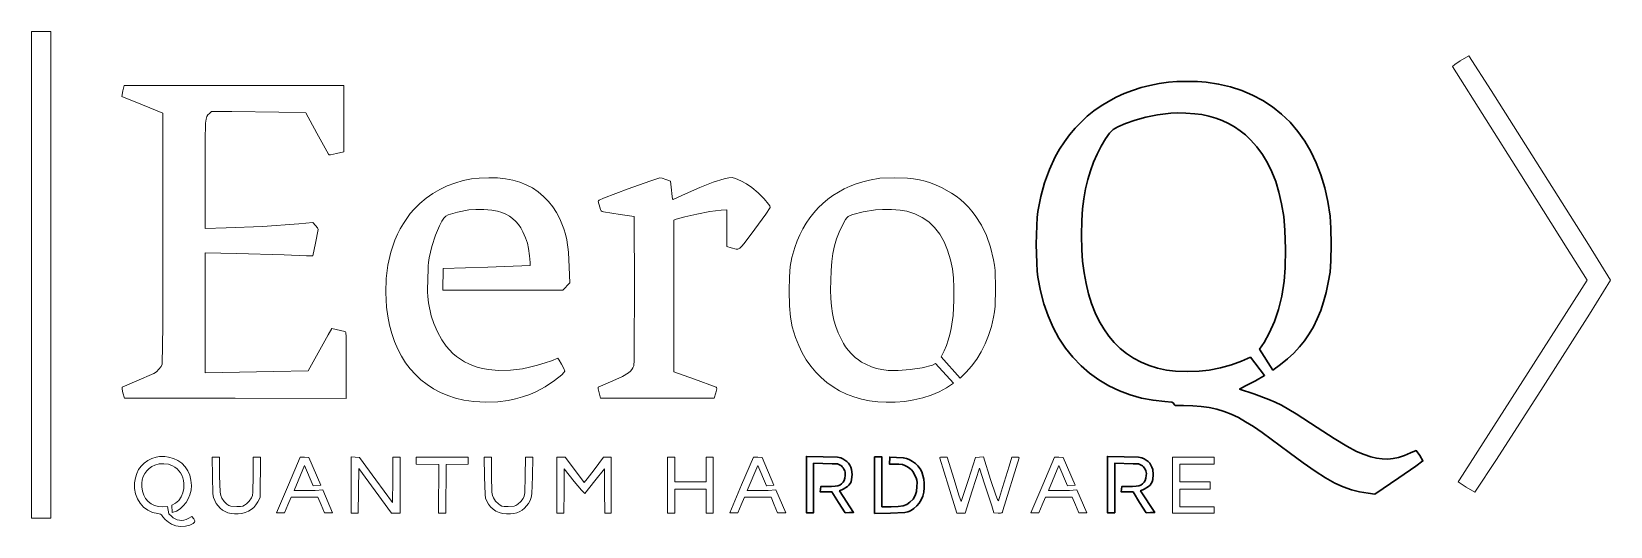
# Model space of a CAD drawing. Extents: x 0 to 694, y 0 to 217.
import ezdxf

# ---------------------------------------------------------------- set-up
doc = ezdxf.new("R2010")
doc.units = 0
doc.header["$MEASUREMENT"] = 0
doc.layers.get('0').update_dxf_attribs({"color": 254, "lineweight": 0})

msp = doc.modelspace()

# ---------------------------------------------------------------- linework, layer by layer
for points in [[(8.47, 3.69), (8.47, 217.47), (0, 217.47), (0, 3.69)], [(624.3, 202.09), (653.9, 155.2), (674.76, 122.21), (683.44, 108.29), (657.6, 67.6), (627.45, 20.54), (626.82, 19.59), (630.37, 17.28), (634.2, 14.99), (643.68, 29.45), (664.11, 61.32), (684.47, 93.32), (693.72, 108.18), (684.06, 123.86), (662.75, 157.75), (641.37, 191.53), (631.47, 206.88), (627.77, 204.64), (625.3, 202.97)], [(48.73, 185.22), (57.68, 181.58), (57.68, 126.94), (57.6, 88.07), (57.41, 71.34), (56.88, 70.25), (55.97, 69.07), (54.84, 68), (53.66, 67.21), (46.21, 64), (39.78, 61.22), (39.78, 60.39), (40.14, 58.71), (40.76, 56.43), (89.52, 56.34), (138.29, 56.25), (138.29, 70.87), (138.2, 83.31), (138.01, 85.2), (137.86, 85.54), (137.67, 85.67), (131.96, 86.94), (130.27, 84.21), (126.61, 77.65), (121.56, 68.35), (106.37, 68.12), (83.7, 67.66), (76.2, 67.44), (76.2, 120.22), (90.05, 119.99), (110.95, 119.42), (120.81, 118.97), (123.61, 118.87), (124.76, 124.51), (125.92, 130.51), (125.59, 131.16), (124.79, 132.21), (123.65, 133.56), (117.47, 133), (101.42, 131.83), (85.46, 131.16), (76.2, 130.93), (76.2, 154.81), (76.22, 169.64), (76.41, 177.15), (76.64, 179.05), (76.98, 180.17), (77.48, 180.86), (78.14, 181.49), (79.09, 182.37), (87.96, 182.33), (108.67, 182.03), (120.51, 181.76), (125.34, 172.89), (130.48, 163.56), (130.76, 163.36), (131.35, 163.34), (134, 163.86), (137.23, 164.61), (137.23, 193.84), (40.73, 193.84), (40.12, 191.49), (39.64, 189.01)], [(170.66, 141.98), (168.11, 139.44), (166.41, 137.47), (164.82, 135.38), (163.35, 133.16), (162, 130.83), (160.78, 128.39), (159.68, 125.85), (157.86, 120.5), (156.56, 114.83), (155.8, 108.89), (155.59, 102.73), (155.95, 96.42), (156.48, 92.35), (157.24, 88.46), (158.23, 84.76), (159.43, 81.25), (160.86, 77.94), (162.49, 74.82), (164.33, 71.91), (166.39, 69.21), (168.64, 66.71), (171.1, 64.44), (173.75, 62.38), (176.6, 60.54), (179.64, 58.93), (182.86, 57.55), (186.27, 56.4), (189.87, 55.5), (194.27, 54.89), (199.53, 54.65), (204.84, 54.79), (209.37, 55.33), (212.57, 56.03), (215.77, 56.94), (218.88, 58.02), (221.79, 59.25), (225.72, 61.41), (229.78, 64.12), (232.96, 66.67), (233.9, 67.64), (234.24, 68.29), (233.81, 69.38), (232.84, 71.28), (231.82, 73.09), (231.24, 73.89), (228.44, 72.84), (225.73, 71.89), (222.28, 70.88), (218.74, 69.96), (215.72, 69.32), (210.36, 68.64), (205.32, 68.51), (200.59, 68.93), (198.34, 69.35), (196.19, 69.9), (194.12, 70.59), (192.13, 71.41), (190.23, 72.37), (188.43, 73.47), (186.71, 74.7), (185.09, 76.06), (183.56, 77.56), (182.13, 79.19), (180.2, 81.98), (178.31, 85.46), (176.68, 89.15), (175.55, 92.59), (174.45, 98.24), (174.07, 101.04), (173.92, 103.08), (173.92, 103.88), (174.27, 113.4), (174.27, 114.45), (174.4, 116.03), (174.74, 118.07), (175.93, 122.96), (177.53, 128.03), (179.24, 132.16), (180.31, 134.17), (181.19, 135.5), (182.04, 136.34), (183.01, 136.88), (187.18, 138.14), (192.14, 139.13), (195.14, 139.34), (198.73, 139.3), (202.18, 139.05), (204.77, 138.61), (206.6, 138.01), (208.32, 137.25), (209.92, 136.33), (211.38, 135.26), (212.72, 134.04), (213.92, 132.67), (214.98, 131.15), (215.9, 129.5), (217.05, 126.85), (217.85, 124.51), (218.31, 122.09), (218.75, 118.87), (219.04, 116), (219.03, 114.65), (200.53, 113.96), (180.9, 113.4), (180.7, 103.88), (233.39, 103.88), (236.47, 107.01), (236.26, 114), (235.89, 120.59), (235.14, 126), (234.59, 128.42), (233.91, 130.72), (232.1, 135.22), (230.67, 137.98), (229.05, 140.47), (227.17, 142.78), (224.96, 145.01), (222.57, 147.03), (220.05, 148.75), (217.38, 150.18), (214.54, 151.32), (211.5, 152.19), (208.24, 152.79), (204.73, 153.14), (200.95, 153.23), (196.65, 153.07), (193.32, 152.74), (189.59, 151.96), (186.01, 150.92), (182.6, 149.64), (179.36, 148.1), (176.29, 146.31), (173.39, 144.27)], [(249.43, 143.31), (249.07, 143.02), (248.99, 142.79), (249.62, 140.32), (249.93, 139.33), (250.23, 138.75), (250.65, 138.44), (251.27, 138.27), (258.59, 137.1), (264.76, 136.14), (264.85, 104.09), (264.83, 79.24), (264.72, 73.07), (264.55, 70.58), (264.24, 69.71), (263.79, 68.91), (263.15, 68.17), (262.27, 67.45), (259.59, 65.9), (255.37, 64), (249, 61.21), (249.01, 60.4), (249.38, 58.72), (250.02, 56.43), (299.97, 56.43), (300.62, 58.71), (301.03, 60.54), (301.01, 61), (300.84, 61.24), (291.32, 64.75), (282.22, 68.01), (282.22, 134.59), (283.19, 134.96), (287.02, 136.1), (292.34, 137.3), (298.04, 138.34), (302.95, 138.97), (305.51, 139.2), (305.51, 122.98), (307.36, 122.45), (309.57, 121.83), (310.37, 121.87), (311.19, 122.32), (312.18, 123.29), (313.5, 124.92), (317.76, 130.64), (322.56, 137.21), (324.56, 140.2), (324.37, 140.82), (323.83, 141.69), (321.94, 143.96), (319.32, 146.54), (316.4, 148.97), (314.07, 150.53), (311.59, 151.91), (309.36, 152.89), (307.82, 153.27), (306.32, 153.13), (304.37, 152.73), (299.42, 151.24), (293.55, 148.99), (287.28, 146.16), (281.94, 143.74), (281.68, 144.02), (281.44, 144.93), (280.96, 149.05), (280.73, 151.71), (278.73, 152.49), (277.11, 153.03), (276.04, 153.23), (271.66, 151.77), (262.11, 148.31), (251.32, 144.21)], [(341.92, 135.64), (340.3, 133.27), (338.83, 130.79), (337.51, 128.18), (336.35, 125.46), (335.35, 122.63), (334.07, 118.16), (333.31, 114.19), (332.96, 109.66), (332.86, 103.52), (332.96, 96.98), (333.39, 92.01), (334.26, 87.66), (335.71, 82.98), (337.05, 79.54), (338.6, 76.3), (340.37, 73.27), (342.35, 70.44), (344.52, 67.83), (346.88, 65.44), (349.43, 63.27), (352.15, 61.33), (355.04, 59.63), (358.1, 58.16), (361.3, 56.94), (364.66, 55.96), (368.15, 55.23), (371.78, 54.76), (375.54, 54.56), (379.41, 54.62), (383.64, 54.97), (387.69, 55.61), (391.55, 56.54), (395.23, 57.74), (398.72, 59.21), (402, 60.95), (405.09, 62.95), (397.24, 71.59), (395.91, 70.93), (391.33, 69.75), (386.03, 68.9), (380.8, 68.48), (378.45, 68.46), (376.42, 68.58), (373.59, 68.95), (371.28, 69.45), (369.07, 70.2), (366.54, 71.33), (364.71, 72.25), (363.27, 73.16), (361.91, 74.27), (360.32, 75.82), (358.79, 77.43), (357.65, 78.86), (356.68, 80.4), (355.65, 82.39), (354.4, 85.13), (353.37, 87.87), (352.55, 90.68), (351.92, 93.62), (351.48, 96.77), (351.2, 100.19), (351.08, 103.94), (351.11, 108.11), (351.28, 112.43), (351.62, 116.36), (352.12, 119.96), (352.81, 123.29), (353.7, 126.39), (354.79, 129.31), (356.11, 132.11), (357.67, 134.84), (358.23, 135.65), (358.82, 136.21), (359.62, 136.63), (360.81, 137.04), (365.45, 138.21), (370.77, 139.15), (373.93, 139.35), (377.87, 139.31), (381.69, 139.04), (384.53, 138.6), (388.1, 137.42), (391.34, 135.82), (394.23, 133.8), (396.79, 131.34), (399.02, 128.46), (400.91, 125.14), (402.48, 121.38), (403.72, 117.19), (404.57, 113.16), (405.08, 109.21), (405.29, 104.8), (405.24, 99.38), (404.87, 92.66), (404.07, 86.93), (403.49, 84.35), (402.78, 81.89), (401.94, 79.53), (400.95, 77.22), (399.62, 74.56), (407.96, 65.21), (410.62, 67.72), (413.05, 70.48), (415.26, 73.48), (417.24, 76.72), (418.97, 80.19), (420.47, 83.88), (421.71, 87.8), (422.7, 91.94), (423.13, 94.33), (423.37, 96.73), (423.51, 104.58), (423.37, 112.44), (423.13, 114.83), (422.7, 117.22), (421.33, 122.73), (419.53, 127.79), (417.31, 132.42), (414.66, 136.6), (413.18, 138.53), (411.6, 140.34), (409.91, 142.05), (408.11, 143.64), (406.21, 145.12), (404.2, 146.49), (399.87, 148.9), (397.41, 150.01), (394.99, 150.93), (392.57, 151.69), (390.11, 152.29), (387.57, 152.73), (384.91, 153.02), (379.06, 153.21), (372.71, 153.03), (368.15, 152.17), (365.22, 151.46), (362.38, 150.59), (359.65, 149.54), (357.01, 148.33), (354.49, 146.96), (352.08, 145.43), (349.79, 143.76), (347.62, 141.94), (345.58, 139.97), (343.68, 137.87)], [(45.59, 21.29), (45.26, 19.22), (45.27, 16.69), (45.7, 14.31), (46.53, 12.13), (47.72, 10.18), (49.24, 8.52), (51.06, 7.17), (53.15, 6.19), (55.47, 5.62), (56.66, 5.37), (57.15, 5.12), (57.61, 4.29), (58.74, 3.09), (60.16, 1.86), (61.51, 0.97), (63.38, 0.29), (65.46, 0), (67.57, 0.11), (69.56, 0.62), (70.94, 1.24), (71.64, 1.81), (71.75, 2.11), (71.71, 2.45), (71.25, 3.28), (70.47, 4.33), (68.87, 3.48), (67.9, 3.05), (66.91, 2.78), (65.92, 2.67), (64.94, 2.72), (63.99, 2.92), (63.08, 3.28), (62.22, 3.8), (61.43, 4.46), (60.27, 5.59), (59.78, 8.78), (57.69, 8.58), (55.79, 8.74), (54.06, 9.21), (52.53, 9.96), (51.21, 10.98), (50.12, 12.26), (49.28, 13.78), (48.71, 15.51), (48.42, 17.45), (48.42, 19.03), (48.66, 20.54), (49.1, 21.95), (49.75, 23.25), (50.6, 24.43), (51.62, 25.45), (52.82, 26.31), (54.18, 26.99), (56.04, 27.47), (58.11, 27.58), (60.16, 27.32), (61.91, 26.7), (62.99, 26.06), (63.94, 25.32), (64.77, 24.47), (65.47, 23.52), (66.04, 22.48), (66.48, 21.34), (66.78, 20.12), (66.95, 18.82), (66.91, 16.66), (66.5, 14.7), (65.75, 12.95), (64.67, 11.46), (63.3, 10.25), (61.66, 9.34), (61.84, 6.05), (63.62, 6.75), (65.24, 7.73), (66.66, 8.98), (67.88, 10.45), (68.86, 12.12), (69.59, 13.95), (70.05, 15.91), (70.2, 17.98), (70.02, 20.34), (69.5, 22.51), (68.65, 24.49), (67.49, 26.24), (66.04, 27.73), (64.32, 28.95), (62.36, 29.87), (60.16, 30.47), (58.61, 30.72), (57.43, 30.8), (56.25, 30.68), (54.67, 30.37), (52.77, 29.8), (51.03, 28.95), (49.49, 27.85), (48.16, 26.51), (47.05, 24.95), (46.19, 23.21)], [(79.95, 12.72), (80.47, 11.45), (81.17, 10.13), (81.98, 8.98), (82.88, 8), (83.9, 7.19), (85.03, 6.53), (86.27, 6.04), (87.63, 5.71), (89.1, 5.53), (90.82, 5.51), (92.43, 5.7), (93.92, 6.08), (95.28, 6.66), (96.52, 7.43), (97.62, 8.39), (98.59, 9.54), (99.41, 10.87), (100.37, 12.68), (100.59, 30.5), (97.37, 30.5), (97.37, 22.28), (97.25, 15.02), (97.02, 13.57), (96.57, 12.51), (95.61, 11.1), (94.42, 9.88), (93.61, 9.29), (92.84, 8.97), (91.79, 8.83), (90.16, 8.8), (87.51, 8.96), (86.68, 9.25), (85.83, 9.75), (84.56, 10.9), (83.56, 12.4), (83.09, 13.53), (82.83, 15.03), (82.62, 22.3), (82.5, 30.5), (79.3, 30.5), (79.43, 21.94), (79.67, 14.29)], [(123.69, 17.79), (127.04, 18.15), (121.87, 30.32), (119.94, 30.42), (118, 30.51), (112.83, 18.25), (107.66, 5.98), (111.19, 5.98), (112.64, 9.42), (114.09, 12.86), (119.93, 12.86), (125.77, 12.85), (127.21, 9.42), (128.65, 5.98), (132.21, 5.98), (127.9, 16.12), (124.55, 15.76), (115.31, 15.77), (119.94, 26.75), (123.7, 17.79)], [(143.57, 5.8), (143.66, 15.65), (143.76, 25.5), (150.96, 15.65), (158.17, 5.8), (161.93, 5.8), (161.93, 30.5), (158.76, 30.5), (158.67, 20.52), (158.57, 10.54), (151.31, 20.43), (144.05, 30.32), (142.23, 30.43), (140.41, 30.54), (140.41, 5.8)], [(168.97, 27.34), (168.97, 30.5), (191.83, 30.5), (191.83, 27.34), (182.19, 27.23), (181.98, 5.8), (178.82, 5.8), (178.9, 27.24)], [(199.51, 12.41), (199.99, 11.17), (200.74, 9.79), (201.68, 8.6), (202.78, 7.59), (204.03, 6.77), (205.44, 6.15), (206.97, 5.73), (208.63, 5.52), (210.41, 5.53), (211.88, 5.71), (213.24, 6.04), (214.48, 6.53), (215.61, 7.19), (216.62, 8), (217.53, 8.98), (218.34, 10.13), (219.05, 11.45), (219.57, 12.71), (219.85, 14.28), (220.08, 21.94), (220.2, 30.5), (217.01, 30.5), (216.9, 22.12), (216.68, 14.75), (216.43, 13.27), (215.98, 12.24), (214.99, 10.9), (213.71, 9.77), (212.84, 9.26), (212.01, 8.97), (209.34, 8.8), (207.71, 8.83), (206.67, 8.97), (205.9, 9.29), (205.09, 9.88), (203.9, 11.1), (202.94, 12.51), (202.49, 13.57), (202.26, 15.02), (202.14, 22.28), (202.14, 30.5), (198.92, 30.5), (199.03, 21.77), (199.25, 14.01)], [(233.88, 5.8), (233.97, 15.55), (234.07, 25.29), (238.41, 19.78), (241.58, 15.94), (243.07, 14.45), (247.55, 20.01), (251.71, 25.37), (251.8, 15.59), (251.9, 5.8), (254.71, 5.8), (254.71, 30.5), (253.03, 30.49), (251.35, 30.49), (247.18, 24.85), (244.16, 20.91), (242.77, 19.36), (238.48, 24.99), (234.42, 30.47), (230.72, 30.5), (230.72, 5.8)], [(282.58, 5.8), (282.58, 16.39), (296.33, 16.39), (296.33, 5.8), (299.51, 5.8), (299.51, 30.5), (296.33, 30.5), (296.33, 19.56), (282.58, 19.56), (282.58, 30.5), (279.4, 30.5), (279.4, 5.8)], [(322.83, 17.79), (326.18, 18.15), (321.01, 30.32), (319.08, 30.42), (317.15, 30.51), (311.98, 18.25), (306.8, 5.98), (310.34, 5.98), (311.79, 9.42), (313.23, 12.86), (319.07, 12.86), (324.91, 12.85), (326.35, 9.42), (327.79, 5.98), (331.35, 5.98), (327.04, 16.12), (323.69, 15.76), (314.46, 15.77), (319.08, 26.75), (322.84, 17.79)], [(406.58, 5.81), (408.36, 5.81), (410.15, 5.8), (413.34, 15.69), (416.52, 25.58), (418.71, 18.78), (421.88, 8.98), (422.86, 5.98), (424.65, 5.88), (425.68, 5.84), (426.25, 5.94), (426.57, 6.28), (426.81, 6.93), (433.92, 30.13), (433.46, 30.39), (432.35, 30.5), (430.78, 30.5), (429.56, 26.53), (426.67, 17.09), (424.78, 11.19), (424.44, 11.8), (423.69, 13.79), (421.4, 20.65), (418.26, 30.53), (416.49, 30.43), (414.73, 30.32), (411.65, 20.68), (408.44, 10.9), (407.47, 13.7), (405.32, 20.63), (402.34, 30.49), (400.63, 30.49), (399.35, 30.4), (399.1, 30.26), (399.07, 30.06), (402.9, 17.71)], [(455.12, 17.79), (458.48, 18.15), (453.31, 30.32), (451.37, 30.42), (449.44, 30.51), (444.27, 18.25), (439.1, 5.98), (442.63, 5.98), (444.08, 9.42), (445.53, 12.86), (451.37, 12.86), (457.2, 12.85), (458.65, 9.42), (460.09, 5.98), (463.65, 5.98), (459.34, 16.12), (455.99, 15.76), (446.75, 15.77), (451.38, 26.75), (455.14, 17.79)], [(519.64, 5.8), (519.64, 8.63), (504.47, 8.63), (504.47, 16.39), (517.88, 16.39), (517.88, 19.56), (504.47, 19.56), (504.47, 27.32), (519.64, 27.32), (519.64, 30.5), (501.3, 30.5), (501.3, 5.8)]]:
    msp.add_lwpolyline(points, close=True)
at = {"linetype": 'Continuous', "lineweight": 30}
for points in [[(557.12, 78.87), (559.35, 81.62), (561.4, 84.59), (563.26, 87.78), (564.93, 91.2), (566.42, 94.85), (567.71, 98.73), (568.83, 102.85), (569.76, 107.21), (570.51, 111.81), (570.85, 116.78), (570.96, 123.89), (570.84, 131.09), (570.51, 136.33), (569.51, 142.76), (568.18, 148.81), (566.51, 154.48), (564.49, 159.79), (562.13, 164.74), (559.42, 169.36), (556.36, 173.63), (552.93, 177.59), (549.22, 181.15), (545.24, 184.34), (541, 187.14), (536.5, 189.54), (531.75, 191.56), (526.75, 193.18), (521.52, 194.4), (516.04, 195.22), (512.35, 195.46), (507.77, 195.54), (503.2, 195.46), (499.53, 195.21), (495.4, 194.62), (491.38, 193.82), (487.47, 192.82), (483.69, 191.61), (480.03, 190.2), (476.51, 188.59), (473.13, 186.79), (469.89, 184.8), (466.8, 182.62), (463.87, 180.25), (461.1, 177.71), (458.49, 174.99), (456.05, 172.1), (453.79, 169.03), (451.71, 165.8), (449.81, 162.41), (447.22, 156.85), (445.1, 151.07), (443.42, 144.97), (442.15, 138.45), (441.85, 135.78), (441.64, 132.3), (441.46, 124), (441.63, 115.71), (441.85, 112.25), (442.15, 109.59), (443.31, 103.54), (444.81, 97.84), (446.65, 92.48), (448.84, 87.46), (451.38, 82.76), (454.26, 78.39), (457.51, 74.33), (461.11, 70.58), (464.87, 67.33), (468.96, 64.41), (473.34, 61.84), (477.95, 59.64), (482.76, 57.82), (487.72, 56.42), (492.8, 55.43), (497.95, 54.88), (500.97, 54.57), (501.54, 54.31), (501.82, 53.87), (502.11, 53.43), (502.69, 53.19), (506.11, 53.08), (510.19, 52.99), (513.96, 52.7), (517.48, 52.2), (520.81, 51.48), (524.01, 50.51), (527.14, 49.29), (530.25, 47.8), (533.4, 46.03), (536.85, 43.87), (540.73, 41.22), (552.63, 32.48), (558.77, 27.96), (564.02, 24.28), (568.58, 21.35), (572.63, 19.07), (576.33, 17.35), (579.88, 16.1), (583.45, 15.22), (587.22, 14.62), (590.18, 14.25), (600.77, 21.32), (608.25, 26.42), (611.36, 28.76), (609.97, 31.18), (608.39, 33.32), (605.92, 32.28), (603.21, 31.16), (600.67, 30.34), (598.23, 29.82), (595.85, 29.59), (593.45, 29.64), (590.98, 29.99), (588.38, 30.62), (585.58, 31.54), (582.15, 33), (577.94, 35.26), (572.37, 38.64), (564.86, 43.49), (555.62, 49.46), (549.21, 53.22), (546.46, 54.59), (543.69, 55.79), (537.11, 58.2), (530.77, 60.39), (533.41, 61.72), (537.74, 64.01), (541.74, 66.33), (535.52, 74.37), (531.6, 72.6), (527.2, 71.05), (522.42, 69.76), (517.35, 68.74), (512.98, 68.27), (507.78, 68.11), (502.67, 68.25), (498.6, 68.7), (494.69, 69.58), (490.99, 70.75), (487.5, 72.2), (484.22, 73.93), (481.16, 75.95), (478.31, 78.24), (475.68, 80.82), (473.27, 83.68), (471.07, 86.82), (469.08, 90.24), (467.32, 93.94), (465.77, 97.91), (464.44, 102.16), (463.32, 106.69), (462.43, 111.5), (461.76, 116.58), (461.44, 121.62), (461.33, 128.03), (461.44, 134.45), (461.75, 139.51), (462.34, 144), (463.12, 148.3), (464.08, 152.41), (465.24, 156.34), (466.6, 160.08), (468.16, 163.66), (469.91, 167.06), (471.87, 170.3), (473.58, 172.77), (475.17, 174.37), (477.31, 175.64), (480.67, 177.08), (484.88, 178.58), (489.54, 179.82), (494.75, 180.83), (500.59, 181.64), (503.29, 181.72), (507.11, 181.61), (511.07, 181.33), (514.17, 180.96), (517.31, 180.29), (520.31, 179.42), (523.18, 178.35), (525.92, 177.08), (528.53, 175.6), (531.01, 173.92), (533.35, 172.04), (535.58, 169.95), (538.37, 166.83), (540.86, 163.47), (543.06, 159.82), (544.99, 155.86), (546.65, 151.54), (548.07, 146.84), (549.25, 141.73), (550.21, 136.16), (550.68, 130.18), (550.88, 121.89), (550.79, 113.64), (550.39, 107.76), (549.28, 101.18), (547.87, 95.4), (546.07, 90.12), (543.79, 85), (541.6, 80.9), (539.6, 77.9), (545.42, 68.71), (548.78, 71.14), (551.85, 73.63), (554.62, 76.21)], [(357.47, 5.95), (359.34, 6.05), (361.21, 6.16), (355, 15.65), (356.62, 16.41), (358.45, 17.51), (359.12, 18.15), (359.66, 18.86), (360.06, 19.66), (360.33, 20.57), (360.54, 22.77), (360.29, 25.03), (359.98, 26.02), (359.55, 26.92), (358.98, 27.74), (358.28, 28.48), (356.48, 29.74), (355.51, 30.15), (354.14, 30.39), (347.75, 30.61), (340.43, 30.74), (340.43, 5.98), (343.61, 5.98), (343.61, 27.78), (351.78, 27.53), (353.23, 27.52), (354.08, 27.45), (354.66, 27.27), (355.28, 26.92), (355.82, 26.57), (356.23, 26.2), (356.57, 25.74), (356.93, 25.1), (357.28, 24.39), (357.46, 23.84), (357.51, 23.25), (357.48, 22.39), (357.34, 21.2), (357.05, 20.24), (356.56, 19.43), (355.85, 18.7), (355.09, 18.16), (354.23, 17.83), (353.09, 17.67), (351.47, 17.62), (346.8, 17.62), (346.5, 15.15), (351.66, 15.15), (354.57, 10.55)], [(370.42, 5.75), (377.38, 5.87), (383.64, 6.09), (384.98, 6.39), (386.12, 6.92), (387.62, 7.86), (388.92, 8.98), (390.01, 10.26), (390.89, 11.71), (391.55, 13.31), (392, 15.07), (392.22, 16.96), (392.22, 19), (392.03, 20.79), (391.66, 22.45), (391.1, 23.96), (390.36, 25.34), (389.44, 26.57), (388.34, 27.66), (387.07, 28.6), (385.62, 29.4), (384.37, 29.91), (382.97, 30.2), (377.03, 30.44), (377, 27.32), (378.28, 27.32), (381.01, 27.31), (382.62, 27.18), (383.71, 26.84), (384.89, 26.18), (385.9, 25.51), (386.66, 24.81), (387.32, 23.94), (387.99, 22.74), (388.65, 21.4), (388.99, 20.37), (389.09, 19.24), (389.03, 17.62), (388.77, 15.38), (388.21, 13.56), (387.29, 12.04), (385.95, 10.66), (384.52, 9.64), (382.9, 9.02), (380.74, 8.71), (377.7, 8.63), (373.59, 8.63), (373.59, 30.57), (370.42, 30.57)], [(489.77, 5.95), (491.64, 6.05), (493.51, 6.16), (487.3, 15.65), (488.92, 16.41), (490.74, 17.51), (491.42, 18.15), (491.95, 18.86), (492.35, 19.66), (492.63, 20.57), (492.84, 22.77), (492.59, 25.03), (492.28, 26.02), (491.84, 26.92), (491.27, 27.74), (490.58, 28.48), (488.78, 29.74), (487.81, 30.15), (486.43, 30.39), (480.05, 30.61), (472.73, 30.74), (472.73, 5.98), (475.9, 5.98), (475.9, 27.78), (484.08, 27.53), (485.53, 27.52), (486.38, 27.45), (486.96, 27.27), (487.58, 26.92), (488.12, 26.57), (488.52, 26.2), (488.87, 25.74), (489.23, 25.1), (489.57, 24.39), (489.75, 23.84), (489.81, 23.25), (489.78, 22.39), (489.64, 21.2), (489.34, 20.24), (488.86, 19.43), (488.15, 18.7), (487.39, 18.16), (486.53, 17.83), (485.38, 17.67), (483.77, 17.62), (479.1, 17.62), (478.8, 15.15), (483.95, 15.15), (486.86, 10.55)]]:
    msp.add_lwpolyline(points, close=True, dxfattribs=at)

doc.saveas('drawing.dxf')
